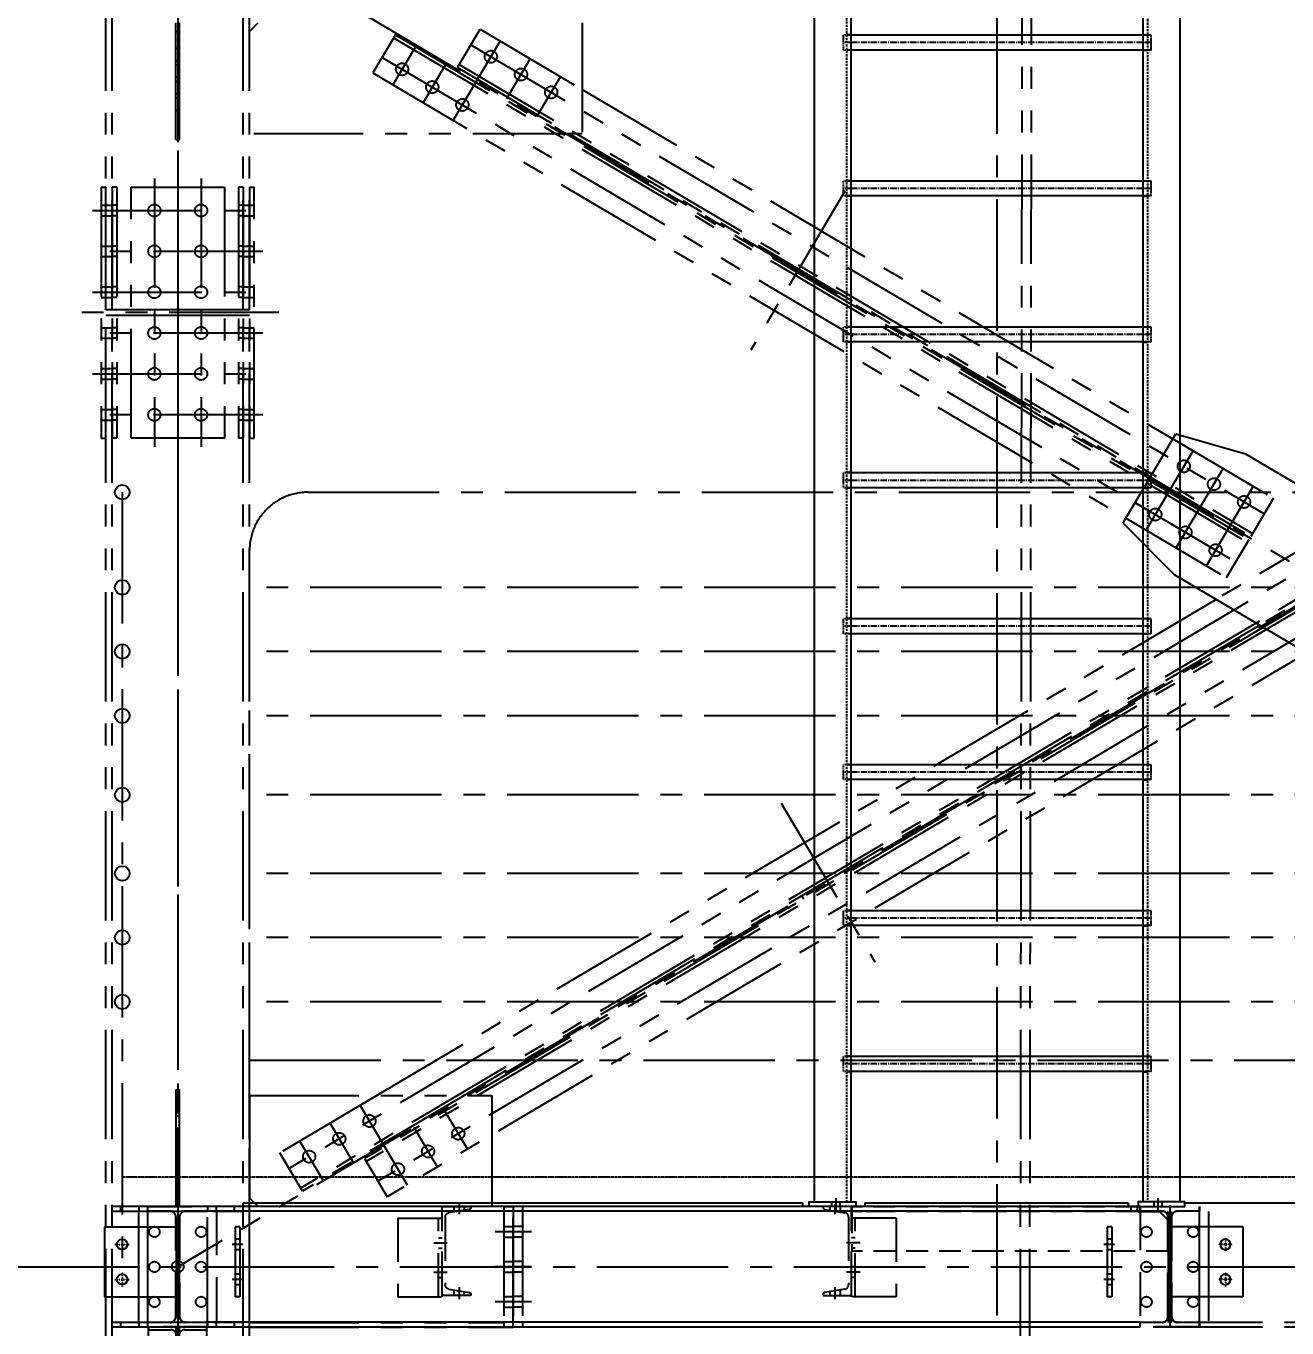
# Model space of a CAD drawing. Header units: millimetres. Extents: x -16232 to 52632, y -3739 to 20678.
# Drawn here: x 3586 to 5747, y 11169 to 13400 of the extents above; entities that cross this region are included whole.
import ezdxf

# ---------------------------------------------------------------- set-up
doc = ezdxf.new("R2010")
doc.units = ezdxf.units.MM
doc.header["$LTSCALE"] = 300
doc.header["$MEASUREMENT"] = 0
for name, pattern in [('CENTER', [2, 1.25, -0.25, 0.25, -0.25]), ('CENTER2', [1.125, 0.75, -0.125, 0.125, -0.125]), ('HIDDEN', [0.375, 0.25, -0.125]), ('PHANTOM2', [1.25, 0.625, -0.125, 0.125, -0.125, 0.125, -0.125])]:
    doc.linetypes.add(name, pattern=pattern)
for name, color, linetype in [('2D_BEMASSUNG', 1, 'Continuous'), ('CENTRO', 1, 'CENTER'), ('CONTORNO', 3, 'Continuous'), ('EM-PJ-CENTRO', 10, 'CENTER2'), ('EM-PJ-CONTORNO', 3, 'Continuous'), ('EM-PJ-COTA', 7, 'Continuous'), ('EM-PJ-FANTASMA', 8, 'PHANTOM2'), ('EM-PJ-FINA', 1, 'Continuous'), ('EM-PJ-TRACEJADA', 1, 'HIDDEN')]:
    doc.layers.add(name, color=color, linetype=linetype)
doc.styles.add('PADRAO ANGLO', font='arial.ttf')
doc.dimstyles.new('COTAS-ANGLO-PADRÃO', dxfattribs={"dimscale": 30, "dimtxt": 2.5, "dimasz": 2.5, "dimexe": 1.25, "dimexo": 0.625, "dimtad": 1, "dimtxsty": 'PADRAO ANGLO', "dimcen": 2.5, "dimclrd": 256, "dimclre": 256, "dimclrt": 256, "dimadec": 0, "dimazin": 0, "dimtfac": 1, "dimtmove": 0, "dimatfit": 0, "dimfxl": 1, "dimarcsym": 0})

# ---------------------------------------------------------------- blocks, each defined once
blk = doc.blocks.new('A$Cca919cfa')
at = {"layer": 'EM-PJ-CENTRO', "ltscale": 0.05}
for p, q in [((911.8, 3757.5), (411.8, 3757.5)), ((911.8, 3507.5), (411.8, 3507.5)), ((911.8, 3257.5), (411.8, 3257.5)), ((911.8, 3007.5), (411.8, 3007.5)), ((911.8, 2757.5), (411.8, 2757.5)), ((911.8, 2507.5), (411.8, 2507.5)), ((911.8, 2257.5), (411.8, 2257.5)), ((911.8, 2007.5), (411.8, 2007.5))]:
    blk.add_line(p, q, dxfattribs=at)
at = {"layer": 'EM-PJ-CENTRO'}
for p, q in [((385.8, 1757.2, 1687803.3), (385.8, 1777.4, 1687803.3)), ((937.8, 1757.2, 1687803.3), (937.8, 1777.4, 1687803.3))]:
    blk.add_line(p, q, dxfattribs=at)
at = {"layer": 'EM-PJ-CONTORNO'}
for p, q in [((348.3, 3863.5, -838188.4), (348.3, 1771.4, 1678181.4)), ((411.8, 1771.4, 1678181.4), (411.8, 3863.5, -838188.4)), ((911.8, 3863.5, -838188.4), (911.8, 1771.4, -244873.8)), ((975.3, 1771.4, 1678181.4), (975.3, 3863.5, -838188.4)), ((911.8, 3770.2), (411.8, 3770.2)), ((911.8, 3744.8), (411.8, 3744.8)), ((911.8, 3520.2), (411.8, 3520.2)), ((911.8, 3494.8), (411.8, 3494.8)), ((911.8, 3270.2), (411.8, 3270.2)), ((911.8, 3244.8), (411.8, 3244.8)), ((911.8, 3020.2), (411.8, 3020.2)), ((911.8, 2994.8), (411.8, 2994.8)), ((911.8, 2770.2), (411.8, 2770.2)), ((911.8, 2744.8), (411.8, 2744.8)), ((911.8, 2520.2), (411.8, 2520.2)), ((911.8, 2494.8), (411.8, 2494.8)), ((911.8, 2270.2), (411.8, 2270.2)), ((911.8, 2244.8), (411.8, 2244.8)), ((911.8, 2020.2), (411.8, 2020.2)), ((911.8, 1994.8), (411.8, 1994.8))]:
    blk.add_line(p, q, dxfattribs=at)
at = {"layer": 'EM-PJ-CONTORNO', "elevation": 1687803.6}
for points in [[(339.8, 1763.4), (339.8, 1771.4), (419.8, 1771.4), (419.8, 1763.4)], [(983.8, 1763.4), (983.8, 1771.4), (903.8, 1771.4), (903.8, 1763.4)]]:
    blk.add_lwpolyline(points, close=True, dxfattribs=at)
at = {"layer": 'EM-PJ-TRACEJADA', "ltscale": 0.05}
for p, q in [((403.8, 4221.3), (403.8, 1771.4, 1677404.1)), ((919.8, 3927, -838188.4), (919.8, 1771.4, 1678128.2))]:
    blk.add_line(p, q, dxfattribs=at)
at = {"layer": 'EM-PJ-TRACEJADA', "ltscale": 0.02}
for p, q in [((397.8, 3770.2), (397.8, 3744.8)), ((411.8, 3770.2), (397.8, 3770.2)), ((411.8, 3770.7), (403.8, 3770.7)), ((911.8, 3770.7), (919.8, 3770.7)), ((925.8, 3770.2), (911.8, 3770.2)), ((925.8, 3744.8), (925.8, 3770.2)), ((411.8, 3757.5), (397.8, 3757.5)), ((925.8, 3757.5), (911.8, 3757.5)), ((411.8, 3744.8), (397.8, 3744.8)), ((411.8, 3744.3), (403.8, 3744.3)), ((925.8, 3744.8), (911.8, 3744.8)), ((911.8, 3744.3), (919.8, 3744.3)), ((397.8, 3520.2), (397.8, 3494.8)), ((411.8, 3520.2), (397.8, 3520.2)), ((411.8, 3507.5), (397.8, 3507.5)), ((411.8, 3520.7), (403.8, 3520.7)), ((911.8, 3520.7), (919.8, 3520.7)), ((925.8, 3520.2), (911.8, 3520.2)), ((925.8, 3507.5), (911.8, 3507.5)), ((925.8, 3494.8), (925.8, 3520.2)), ((411.8, 3494.8), (397.8, 3494.8)), ((411.8, 3494.3), (403.8, 3494.3)), ((925.8, 3494.8), (911.8, 3494.8)), ((911.8, 3494.3), (919.8, 3494.3)), ((397.8, 3270.2), (397.8, 3244.8)), ((411.8, 3270.2), (397.8, 3270.2)), ((411.8, 3257.5), (397.8, 3257.5)), ((411.8, 3270.7), (403.8, 3270.7)), ((911.8, 3270.7), (919.8, 3270.7)), ((925.8, 3270.2), (911.8, 3270.2)), ((925.8, 3257.5), (911.8, 3257.5)), ((925.8, 3244.8), (925.8, 3270.2)), ((411.8, 3244.8), (397.8, 3244.8)), ((411.8, 3244.3), (403.8, 3244.3)), ((925.8, 3244.8), (911.8, 3244.8)), ((911.8, 3244.3), (919.8, 3244.3)), ((411.8, 3020.2), (397.8, 3020.2)), ((397.8, 3020.2), (397.8, 2994.8)), ((411.8, 3020.7), (403.8, 3020.7)), ((911.8, 3020.7), (919.8, 3020.7)), ((925.8, 3020.2), (911.8, 3020.2)), ((925.8, 2994.8), (925.8, 3020.2)), ((411.8, 3007.5), (397.8, 3007.5)), ((411.8, 2994.8), (397.8, 2994.8)), ((411.8, 2994.3), (403.8, 2994.3)), ((925.8, 3007.5), (911.8, 3007.5)), ((925.8, 2994.8), (911.8, 2994.8)), ((911.8, 2994.3), (919.8, 2994.3)), ((397.8, 2770.2), (397.8, 2744.8)), ((411.8, 2770.2), (397.8, 2770.2)), ((411.8, 2770.7), (403.8, 2770.7)), ((911.8, 2770.7), (919.8, 2770.7)), ((925.8, 2770.2), (911.8, 2770.2)), ((925.8, 2744.8), (925.8, 2770.2)), ((411.8, 2757.5), (397.8, 2757.5)), ((411.8, 2744.8), (397.8, 2744.8)), ((411.8, 2744.3), (403.8, 2744.3)), ((925.8, 2757.5), (911.8, 2757.5)), ((925.8, 2744.8), (911.8, 2744.8)), ((911.8, 2744.3), (919.8, 2744.3)), ((411.8, 2520.7), (403.8, 2520.7)), ((911.8, 2520.7), (919.8, 2520.7)), ((411.8, 2520.2), (397.8, 2520.2)), ((397.8, 2520.2), (397.8, 2494.8)), ((411.8, 2507.5), (397.8, 2507.5)), ((925.8, 2520.2), (911.8, 2520.2)), ((925.8, 2507.5), (911.8, 2507.5)), ((925.8, 2494.8), (925.8, 2520.2)), ((411.8, 2494.8), (397.8, 2494.8)), ((411.8, 2494.3), (403.8, 2494.3)), ((925.8, 2494.8), (911.8, 2494.8)), ((911.8, 2494.3), (919.8, 2494.3)), ((397.8, 2270.2), (397.8, 2244.8)), ((411.8, 2270.2), (397.8, 2270.2)), ((411.8, 2257.5), (397.8, 2257.5)), ((411.8, 2270.7), (403.8, 2270.7)), ((911.8, 2270.7), (919.8, 2270.7)), ((925.8, 2270.2), (911.8, 2270.2)), ((925.8, 2257.5), (911.8, 2257.5)), ((925.8, 2244.8), (925.8, 2270.2)), ((411.8, 2244.8), (397.8, 2244.8)), ((411.8, 2244.3), (403.8, 2244.3)), ((925.8, 2244.8), (911.8, 2244.8)), ((911.8, 2244.3), (919.8, 2244.3)), ((397.8, 2020.2), (397.8, 1994.8)), ((411.8, 2020.2), (397.8, 2020.2)), ((411.8, 2020.7), (403.8, 2020.7)), ((911.8, 2020.7), (919.8, 2020.7)), ((925.8, 2020.2), (911.8, 2020.2)), ((925.8, 1994.8), (925.8, 2020.2)), ((411.8, 2007.5), (397.8, 2007.5)), ((411.8, 1994.8), (397.8, 1994.8)), ((411.8, 1994.3), (403.8, 1994.3)), ((925.8, 2007.5), (911.8, 2007.5)), ((925.8, 1994.8), (911.8, 1994.8)), ((911.8, 1994.3), (919.8, 1994.3))]:
    blk.add_line(p, q, dxfattribs=at)
at = {"layer": 'EM-PJ-TRACEJADA'}
for p, q in [((378.8, 1763.4, 1687803.3), (378.8, 1771.4, 1687803.3)), ((392.8, 1763.4, 1687803.3), (392.8, 1771.4, 1687803.3)), ((930.8, 1763.4, 1687803.3), (930.8, 1771.4, 1687803.3)), ((944.8, 1763.4, 1687803.3), (944.8, 1771.4, 1687803.3))]:
    blk.add_line(p, q, dxfattribs=at)
blk = doc.blocks.new('A$C4cc21516')
at = {"layer": 'EM-PJ-TRACEJADA', "ltscale": 0.5}
for p, q in [((0, 8), (0, 0.1)), ((0, 8), (0, 0.1)), ((0, 0.1), (0, -68.2)), ((61.8, 0.1), (0, 0.1)), ((489.2, 8), (489.2, 2)), ((491.2, 0), (527.1, 0)), ((542.1, -14.9), (527.1, 0)), ((542.1, -14.9), (542.1, -68.2))]:
    blk.add_line(p, q, dxfattribs=at)
for points in [[(489.2, 8), (243.3, 8), (0, 8)], [(490.7, 0.1), (243.3, 0.1), (0, 0.1)], [(542.1, -68.2), (243.3, -68.2), (0, -68.2)]]:
    blk.add_lwpolyline(points, dxfattribs=at)
blk.add_arc((491.2, 2), 2, 180, 270, dxfattribs=at)
blk = doc.blocks.new('*D28')
at = {"layer": 'Defpoints', "color": 0, "transparency": 16777216}
for p in [(3733.7, 13812.5), (2773.6, 8527), (2897.1, 8527)]:
    blk.add_point(p, dxfattribs=at)
at = {"layer": 'EM-PJ-COTA', "lineweight": -2, "transparency": 16777216}
for p, q in [((3714.9, 13812.5), (2736.1, 13812.5)), ((2773.6, 13737.5), (2773.6, 11299.7)), ((2773.6, 11299.7), (2829.9, 11262.2)), ((2829.9, 11262.2), (2717.4, 11224.7)), ((2717.4, 11224.7), (2773.6, 11187.2)), ((2773.6, 11187.2), (2773.6, 8602)), ((2878.4, 8527), (2736.1, 8527))]:
    blk.add_line(p, q, dxfattribs=at)
at = {"layer": 'EM-PJ-COTA', "transparency": 16777216}
for points in [[(2761.1, 13737.5), (2786.1, 13737.5), (2773.6, 13812.5)], [(2761.1, 8602), (2786.1, 8602), (2773.6, 8527)]]:
    blk.add_solid(points, dxfattribs=at)
at = {"layer": 'EM-PJ-COTA', "transparency": 16777216, "insert": (2716.6, 11010.1), "char_height": 75, "attachment_point": 5, "rotation": 90, "style": 'PADRAO ANGLO'}
blk.add_mtext('19114', dxfattribs=at)
blk = doc.blocks.new('A$Ca18948df')
at = {"layer": 'EM-PJ-CENTRO'}
blk.add_line((-50, 1036.2), (-50, -2.6), dxfattribs=at)
at = {"layer": 'EM-PJ-CONTORNO'}
for p, q in [((-100, 5.2), (-100, 1033.5)), ((0, 5.2), (0, 1033.5))]:
    blk.add_line(p, q, dxfattribs=at)
at = {"layer": 'EM-PJ-TRACEJADA'}
for points in [[(-100, 1033.5), (-100, 1028.3), (-62, 1028.3, -0.414214), (-52.2, 1018.5), (-52.2, 15, -0.414214), (-62, 5.2), (-100, 5.2), (-100, 0), (0, 0), (0, 5.2), (-38, 5.2, -0.414214), (-47.8, 15), (-47.8, 1018.5, -0.414214), (-38, 1028.3), (0, 1028.3), (0, 1033.5)], [(-100, 200), (-100, 194.8), (-62, 194.8, -0.414214), (-52.2, 185), (-52.2, 15, -0.414214), (-62, 5.2), (-100, 5.2), (-100, 0), (0, 0), (0, 5.2), (-38, 5.2, -0.414214), (-47.8, 15), (-47.8, 185, -0.414214), (-38, 194.8), (0, 194.8), (0, 200)]]:
    blk.add_lwpolyline(points, format="xyb", close=True, dxfattribs=at)
blk = doc.blocks.new('XCV')
at = {"layer": 'EM-PJ-CENTRO', "ltscale": 0.5}
for p, q in [((-16584, 11996.6), (-16602.5, 11996.6)), ((-16584, 11936.6), (-16602.5, 11936.6))]:
    blk.add_line(p, q, dxfattribs=at)
at = {"layer": 'EM-PJ-CONTORNO'}
for p, q in [((-16589, 12026.6), (-16597, 12026.6)), ((-16597, 12026.6), (-16597, 11906.6)), ((-16589, 12026.6), (-16589, 11906.6)), ((-16589, 11906.6), (-16597, 11906.6))]:
    blk.add_line(p, q, dxfattribs=at)
at = {"layer": 'EM-PJ-TRACEJADA', "ltscale": 0.5}
for p, q in [((-16589, 12005.6), (-16597, 12005.6)), ((-16589, 11987.6), (-16597, 11987.6)), ((-16589, 11945.6), (-16597, 11945.6)), ((-16589, 11927.6), (-16597, 11927.6))]:
    blk.add_line(p, q, dxfattribs=at)
blk = doc.blocks.new('A$C9bd9dc66')
at = {"layer": 'EM-PJ-CENTRO'}
for p, q in [((-14.6, 25), (8.6, 25)), ((-14.6, -25), (8.6, -25))]:
    blk.add_line(p, q, dxfattribs=at)
at = {"layer": 'EM-PJ-TRACEJADA'}
for p, q in [((-76.2, 67.5), (-76.2, -67.5)), ((-76.2, 67.5), (0, 67.5)), ((-6.3, -67.5), (-6.3, 67.5)), ((0, -67.5), (0, 67.5)), ((-6.3, 34), (0, 34)), ((-6.3, 16), (0, 16)), ((-6.3, -16), (0, -16)), ((-6.3, -34), (0, -34)), ((-76.2, -67.5), (0, -67.5))]:
    blk.add_line(p, q, dxfattribs=at)
blk = doc.blocks.new('A$C4de2501e')
for p, q in [((28.6, 138), (28.6, 158.6)), ((19.6, 143), (19.6, 152.4)), ((37.6, 146), (37.6, 152.4)), ((19.6, 0), (19.6, 9.4)), ((28.6, -3.3), (28.6, 13.1)), ((37.6, 0), (37.6, 6.4))]:
    blk.add_line(p, q)
blk.add_lwpolyline([(0, 152.4), (0, 0), (48.8, 0), (48.8, 2, 0.366651), (46.2, 5), (11.4, 10.8, -0.366651), (5.1, 18.3), (5.1, 134.1, -0.366651), (11.4, 141.6), (46.2, 147.4, 0.366651), (48.8, 150.4), (48.8, 152.4)], format="xyb", close=True)
blk = doc.blocks.new('A$Ca270b1ff')
at = {"layer": 'EM-PJ-CENTRO', "ltscale": 0.0002}
for p, q in [((-12.5, 0), (12.5, 0)), ((0, 12.5), (0, -12.5))]:
    blk.add_line(p, q, dxfattribs=at)
at = {"layer": 'EM-PJ-CONTORNO', "ltscale": 0.5}
blk.add_circle((0, 0), 9, dxfattribs=at)
blk = doc.blocks.new('A$C620d729f')
at = {"layer": 'EM-PJ-CENTRO'}
for p, q in [((-1649, 207.5), (-1649, -2.1)), ((51, 207.5), (51, -2.1))]:
    blk.add_line(p, q, dxfattribs=at)
at = {"layer": 'EM-PJ-CONTORNO'}
for p, q in [((-1700, 0), (-1700, 206)), ((0, 206), (-1598, 206)), ((102, 0), (102, 206)), ((0, 198), (-1598, 198)), ((-1774.2, 171), (-1774.2, 51)), ((-1774.2, 171), (-1700.2, 171)), ((176.2, 171), (102.2, 171)), ((176.2, 171), (176.2, 51)), ((-1774.2, 51), (-1700.2, 51)), ((176.2, 51), (102.2, 51)), ((0, 8), (-1598, 8)), ((-1598, 0), (0, 0))]:
    blk.add_line(p, q, dxfattribs=at)
at = {"layer": 'EM-PJ-TRACEJADA'}
for p, q in [((-1598, 0), (-1598, 206)), ((0, 206), (0, 0)), ((-1700.2, 171), (-1652.1, 171)), ((102.2, 171), (54.1, 171)), ((-1700.2, 51), (-1652.1, 51)), ((102.2, 51), (54.1, 51))]:
    blk.add_line(p, q, dxfattribs=at)
for points in [[(-1598, 206), (-1598, 198), (-1635.9, 198, 0.414214), (-1645.9, 188), (-1645.9, 18, 0.414214), (-1635.9, 8), (-1598, 8), (-1598, 0), (-1700, 0), (-1700, 8), (-1662.1, 8, 0.414214), (-1652.1, 18), (-1652.1, 188, 0.414214), (-1662.1, 198), (-1700, 198), (-1700, 206)], [(102, 206), (102, 198), (64.1, 198, 0.414214), (54.1, 188), (54.1, 18, 0.414214), (64.1, 8), (102, 8), (102, 0), (0, 0), (0, 8), (37.9, 8, 0.414214), (47.9, 18), (47.9, 188, 0.414214), (37.9, 198), (0, 198), (0, 206)]]:
    blk.add_lwpolyline(points, format="xyb", close=True, dxfattribs=at)
at = {"layer": '2D_BEMASSUNG', "color": 5, "ltscale": 0.5}
for p in [(-1744.2, 141), (-1744.2, 81)]:
    blk.add_blockref('A$Ca270b1ff', p, dxfattribs=at)
at = {"layer": '2D_BEMASSUNG', "color": 5, "ltscale": 0.5, "xscale": -1}
for p in [(146.2, 141), (146.2, 81)]:
    blk.add_blockref('A$Ca270b1ff', p, dxfattribs=at)
at = {"layer": 'EM-PJ-CONTORNO'}
for name, p in [('A$C9bd9dc66', (-1195.6, 118.5)), ('XCV', (15046.7, -11855.6)), ('XCV', (16540.5, -11855.6))]:
    blk.add_blockref(name, p, dxfattribs=at)
at = {"layer": 'EM-PJ-CONTORNO', "xscale": -1}
blk.add_blockref('A$C9bd9dc66', (-494.2, 118.5), dxfattribs=at)
at = {"layer": 'EM-PJ-TRACEJADA', "xscale": -1, "rotation": 180}
blk.add_blockref('A$C4de2501e', (-1195.6, 206), dxfattribs=at)
at = {"layer": 'EM-PJ-TRACEJADA', "rotation": 180}
blk.add_blockref('A$C4de2501e', (-494.2, 206), dxfattribs=at)

msp = doc.modelspace()

# ---------------------------------------------------------------- linework, layer by layer
at = {"layer": 'CENTRO'}
msp.add_line((4451.96, 11274.01), (4389.96, 11274.01), dxfattribs=at)
at = {"layer": 'CONTORNO'}
msp.add_line((3958.26, 11377.51), (3906.96, 11377.51), dxfattribs=at)
at = {"layer": 'EM-PJ-CENTRO'}
for p, q in [((3845.96, 16899.357), (3845.96, 10399.304)), ((5249.93, 8153.064, -1687803.271), (5249.93, 15641.414, -1687803.271)), ((3750.96, 12601.247), (3750.96, 11252.51)), ((4068.96, 12601.247), (5915.96, 12601.247)), ((3968.96, 11252.51), (3968.96, 12501.247)), ((7672.96, 12438.247), (3968.96, 12438.247)), ((7672.96, 12328.247), (3968.96, 12328.247)), ((7672.96, 12218.247), (3968.96, 12218.247)), ((7672.96, 12082.747), (3968.96, 12082.747)), ((7672.96, 11948.247), (3968.96, 11948.247)), ((7672.96, 11838.247), (3968.96, 11838.247)), ((7672.96, 11728.247), (3968.96, 11728.247)), ((3968.96, 11628.247), (7672.96, 11628.247)), ((3551.78, 11274.01), (8110.118, 11274.01)), ((3845.96, 11274.51), (3845.96, 10279.424))]:
    msp.add_line(p, q, dxfattribs=at)
at = {"layer": 'EM-PJ-CENTRO', "ltscale": 0.02}
msp.add_line((3750.96, 11428.247), (7683.66, 11428.247), dxfattribs=at)
at = {"layer": 'EM-PJ-CENTRO'}
msp.add_circle((3845.96, 11274.51), 10, dxfattribs=at)
msp.add_arc((4068.96, 12501.247), 100, 90, 180, dxfattribs=at)
at = {"layer": 'EM-PJ-FANTASMA'}
for p, q in [((5287.881, 9617.572), (5294.959, 14699.77)), ((5303.881, 9617.572), (5310.959, 14699.748)), ((3845.96, 14138.378), (3845.96, 10819.121)), ((3722.96, 12914.01), (3722.96, 14056.378)), ((3733.66, 12914.01), (3733.66, 14056.378)), ((3958.26, 12914.01), (3958.26, 14056.378)), ((3968.96, 12914.01), (3968.96, 14056.378)), ((3845.96, 13862.51), (3845.96, 13355.51)), ((7795.96, 13609.01), (3845.96, 11274.01)), ((3845.96, 13609.01), (7795.96, 11274.01)), ((3842.96, 13390.51), (3842.96, 13405.51)), ((3842.96, 13390.51), (3848.96, 13390.51)), ((3842.96, 13205.51), (3842.96, 13390.51)), ((3848.96, 13390.51), (3848.96, 13405.51)), ((3848.96, 13205.51), (3848.96, 13390.51)), ((3968.96, 13390.51), (3983.96, 13405.51)), ((7423.021, 13385.066), (4165.997, 11459.711)), ((4218.898, 13385.066), (4180.224, 13319.642)), ((4218.898, 13385.066), (5681.699, 12520.347)), ((4325.252, 13329.166), (4363.927, 13394.59)), ((4363.927, 13394.59), (4538.96, 13291.121)), ((4538.96, 13405.51), (4538.96, 13215.51)), ((3842.96, 13361.9), (3848.96, 13361.9)), ((7293.768, 13367.904), (4036.744, 11442.549)), ((7426.074, 13379.901), (4169.05, 11454.546)), ((4254.859, 13367.294), (4214.657, 13299.287)), ((4215.845, 13379.901), (5678.645, 12515.182)), ((4317.958, 13238.222), (4398.361, 13374.235)), ((4348.152, 13367.904), (5707.651, 12564.25)), ((3842.96, 13340.9), (3848.96, 13340.9)), ((7445.92, 13346.328), (4188.896, 11420.974)), ((4195.999, 13346.328), (5658.799, 12481.61)), ((4409.81, 13275.696), (4450.011, 13343.702)), ((3842.96, 13333.775), (3848.96, 13333.775)), ((7313.614, 13334.331), (4056.59, 11408.976)), ((4180.224, 13319.642), (5643.024, 12454.924)), ((7461.696, 13319.642), (4204.672, 11394.288)), ((4306.509, 13336.761), (4266.308, 13268.755)), ((4325.252, 13329.166), (4517.519, 13215.51)), ((4328.306, 13334.331), (5687.805, 12530.677)), ((3842.96, 13312.775), (3848.96, 13312.775)), ((3842.96, 13305.227), (3848.96, 13305.227)), ((4461.46, 13245.163), (4501.661, 13313.17)), ((3842.96, 13284.227), (3848.96, 13284.227)), ((3842.96, 13277.101), (3848.96, 13277.101)), ((4538.96, 13291.121), (5551.259, 12692.711)), ((3842.96, 13256.101), (3848.96, 13256.101)), ((4538.96, 13215.51), (3968.96, 13215.51)), ((4517.519, 13215.51), (5512.584, 12627.288)), ((3842.96, 13205.51), (3848.96, 13205.51)), ((3805.96, 13139.01), (3805.96, 12679.01)), ((3885.96, 13139.01), (3885.96, 12679.01)), ((3714.96, 13124.01), (3722.96, 13124.01)), ((3714.96, 13124.01), (3714.96, 12694.01)), ((3722.96, 12694.01), (3722.96, 13124.01)), ((3741.66, 13124.01), (3733.66, 13124.01)), ((3733.66, 13124.01), (3733.66, 12694.01)), ((3741.66, 13124.01), (3741.66, 12694.01)), ((3765.96, 13124.01), (3925.96, 13124.01)), ((3765.96, 12694.01), (3765.96, 13124.01)), ((3925.96, 13124.01), (3925.96, 12694.01)), ((3958.26, 13124.01), (3950.26, 13124.01)), ((3950.26, 13124.01), (3950.26, 12694.01)), ((3958.26, 13124.01), (3958.26, 12694.01)), ((3968.96, 13124.01), (3976.96, 13124.01)), ((3968.96, 13124.01), (3968.96, 12694.01)), ((3976.96, 12694.01), (3976.96, 13124.01)), ((4988.872, 13116.931), (4828.067, 12844.906)), ((3699.96, 13084.01), (3991.96, 13084.01)), ((3714.96, 13093.01), (3722.96, 13093.01)), ((3714.96, 13075.01), (3722.96, 13075.01)), ((3722.96, 13093.01), (3733.66, 13093.01)), ((3722.96, 13075.01), (3733.66, 13075.01)), ((3741.66, 13093.01), (3733.66, 13093.01)), ((3741.66, 13075.01), (3733.66, 13075.01)), ((3958.26, 13093.01), (3950.26, 13093.01)), ((3958.26, 13075.01), (3950.26, 13075.01)), ((3958.26, 13093.01), (3968.96, 13093.01)), ((3958.26, 13075.01), (3968.96, 13075.01)), ((3968.96, 13093.01), (3976.96, 13093.01)), ((3968.96, 13075.01), (3976.96, 13075.01)), ((3991.96, 13014.01), (3699.96, 13014.01)), ((3714.96, 13023.01), (3722.96, 13023.01)), ((3714.96, 13005.01), (3722.96, 13005.01)), ((3722.96, 13023.01), (3733.66, 13023.01)), ((3722.96, 13005.01), (3733.66, 13005.01)), ((3741.66, 13023.01), (3733.66, 13023.01)), ((3741.66, 13005.01), (3733.66, 13005.01)), ((3958.26, 13023.01), (3950.26, 13023.01)), ((3958.26, 13005.01), (3950.26, 13005.01)), ((3958.26, 13023.01), (3968.96, 13023.01)), ((3958.26, 13005.01), (3968.96, 13005.01)), ((3968.96, 13023.01), (3976.96, 13023.01)), ((3968.96, 13005.01), (3976.96, 13005.01)), ((4866.954, 13008.945), (4863.901, 13003.78)), ((3699.96, 12944.01), (3991.96, 12944.01)), ((3714.96, 12953.01), (3722.96, 12953.01)), ((3722.96, 12953.01), (3733.66, 12953.01)), ((3741.66, 12953.01), (3733.66, 12953.01)), ((3958.26, 12953.01), (3950.26, 12953.01)), ((3958.26, 12953.01), (3968.96, 12953.01)), ((3968.96, 12953.01), (3976.96, 12953.01)), ((4953.038, 12958.057), (4949.985, 12952.892)), ((3714.96, 12935.01), (3722.96, 12935.01)), ((3722.96, 12935.01), (3733.66, 12935.01)), ((3741.66, 12935.01), (3733.66, 12935.01)), ((3958.26, 12935.01), (3950.26, 12935.01)), ((3958.26, 12935.01), (3968.96, 12935.01)), ((3968.96, 12935.01), (3976.96, 12935.01)), ((4018.96, 12909.01), (3672.96, 12909.01)), ((3733.66, 12914.01), (3722.96, 12914.01)), ((3733.66, 12904.01), (3722.96, 12904.01)), ((3722.96, 9617.572), (3722.96, 12904.01)), ((3741.66, 12914.01), (3733.66, 12914.01)), ((3741.66, 12904.01), (3733.66, 12904.01)), ((3733.66, 9617.572), (3733.66, 12904.01)), ((3745.46, 12914.01), (3741.66, 12914.01)), ((3745.46, 12904.01), (3741.66, 12904.01)), ((3765.96, 12914.01), (3745.46, 12914.01)), ((3765.96, 12904.01), (3745.46, 12904.01)), ((3925.96, 12914.01), (3765.96, 12914.01)), ((3925.96, 12904.01), (3765.96, 12904.01)), ((3946.46, 12914.01), (3925.96, 12914.01)), ((3946.46, 12904.01), (3925.96, 12904.01)), ((3950.26, 12914.01), (3946.46, 12914.01)), ((3950.26, 12904.01), (3946.46, 12904.01)), ((3958.26, 12914.01), (3950.26, 12914.01)), ((3958.26, 12904.01), (3950.26, 12904.01)), ((3968.96, 12914.01), (3958.26, 12914.01)), ((3968.96, 12904.01), (3958.26, 12904.01)), ((3958.26, 9617.572), (3958.26, 12904.01)), ((3968.96, 9617.572), (3968.96, 12904.01)), ((3991.96, 12874.01), (3699.96, 12874.01)), ((3714.96, 12883.01), (3722.96, 12883.01)), ((3722.96, 12883.01), (3733.66, 12883.01)), ((3741.66, 12883.01), (3733.66, 12883.01)), ((3958.26, 12883.01), (3950.26, 12883.01)), ((3958.26, 12883.01), (3968.96, 12883.01)), ((3968.96, 12883.01), (3976.96, 12883.01)), ((3714.96, 12865.01), (3722.96, 12865.01)), ((3722.96, 12865.01), (3733.66, 12865.01)), ((3741.66, 12865.01), (3733.66, 12865.01)), ((3958.26, 12865.01), (3950.26, 12865.01)), ((3958.26, 12865.01), (3968.96, 12865.01)), ((3968.96, 12865.01), (3976.96, 12865.01)), ((3714.96, 12813.01), (3722.96, 12813.01)), ((3722.96, 12813.01), (3733.66, 12813.01)), ((3741.66, 12813.01), (3733.66, 12813.01)), ((3958.26, 12813.01), (3950.26, 12813.01)), ((3958.26, 12813.01), (3968.96, 12813.01)), ((3968.96, 12813.01), (3976.96, 12813.01)), ((3699.96, 12804.01), (3991.96, 12804.01)), ((3714.96, 12795.01), (3722.96, 12795.01)), ((3722.96, 12795.01), (3733.66, 12795.01)), ((3741.66, 12795.01), (3733.66, 12795.01)), ((3958.26, 12795.01), (3950.26, 12795.01)), ((3958.26, 12795.01), (3968.96, 12795.01)), ((3968.96, 12795.01), (3976.96, 12795.01)), ((3714.96, 12743.01), (3722.96, 12743.01)), ((3722.96, 12743.01), (3733.66, 12743.01)), ((3741.66, 12743.01), (3733.66, 12743.01)), ((3958.26, 12743.01), (3950.26, 12743.01)), ((3958.26, 12743.01), (3968.96, 12743.01)), ((3968.96, 12743.01), (3976.96, 12743.01)), ((3991.96, 12734.01), (3699.96, 12734.01)), ((3714.96, 12725.01), (3722.96, 12725.01)), ((3722.96, 12725.01), (3733.66, 12725.01)), ((3741.66, 12725.01), (3733.66, 12725.01)), ((3958.26, 12725.01), (3950.26, 12725.01)), ((3958.26, 12725.01), (3968.96, 12725.01)), ((3968.96, 12725.01), (3976.96, 12725.01)), ((3714.96, 12694.01), (3722.96, 12694.01)), ((3741.66, 12694.01), (3733.66, 12694.01)), ((3925.96, 12694.01), (3765.96, 12694.01)), ((3958.26, 12694.01), (3950.26, 12694.01)), ((3968.96, 12694.01), (3976.96, 12694.01)), ((5509.531, 12622.123), (5556.347, 12701.32)), ((5551.259, 12692.711), (5723.427, 12590.936)), ((5556.347, 12701.32), (5675.423, 12666.941)), ((5505.29, 12536.344), (5585.692, 12672.356)), ((5675.423, 12666.941), (5941.814, 12509.467)), ((5512.584, 12627.288), (5684.752, 12525.512)), ((5556.94, 12505.811), (5637.343, 12641.824)), ((5470.856, 12556.699), (5509.531, 12622.123)), ((5608.591, 12475.279), (5688.993, 12611.291)), ((5723.427, 12590.936), (5684.752, 12525.512)), ((5465.767, 12548.09), (5470.856, 12556.699)), ((5465.767, 12548.09), (5553.293, 12460.339)), ((5861.245, 12557.094), (5625.431, 12417.696)), ((5643.024, 12454.924), (5681.699, 12520.347)), ((5935.919, 12512.952), (5700.105, 12373.553)), ((5553.293, 12460.339), (5706.001, 12370.068)), ((5625.431, 12417.696), (4187.215, 11567.51)), ((5700.105, 12373.553), (4336.563, 11567.51)), ((5706.001, 12370.068), (5780.675, 12325.925)), ((4879.718, 12068.646), (5040.522, 11796.621)), ((5001.635, 11960.66), (5004.689, 11955.495)), ((4915.551, 11909.772), (4918.605, 11904.607)), ((3842.96, 11577.51), (3848.96, 11577.51)), ((3842.96, 11577.51), (3842.96, 11392.51)), ((3848.96, 11392.51), (3848.96, 11577.51)), ((3968.96, 11567.51), (4383.96, 11567.51)), ((3968.96, 11567.51), (3968.96, 11392.51)), ((4187.215, 11567.51), (4020.968, 11469.235)), ((4336.563, 11567.51), (4059.643, 11403.811)), ((4383.96, 11567.51), (4383.96, 11377.51)), ((3842.96, 11533.165), (3848.96, 11533.165)), ((4158.703, 11550.655), (4239.105, 11414.643)), ((4302.205, 11543.714), (4342.406, 11475.708)), ((3842.96, 11512.165), (3848.96, 11512.165)), ((4147.254, 11452.116), (4107.052, 11520.123)), ((4250.554, 11513.181), (4290.756, 11445.175)), ((3842.96, 11505.039), (3848.96, 11505.039)), ((4095.603, 11421.584), (4055.402, 11489.59)), ((3842.96, 11484.039), (3848.96, 11484.039)), ((3842.96, 11476.492), (3848.96, 11476.492)), ((4059.643, 11403.811), (4020.968, 11469.235)), ((3842.96, 11455.492), (3848.96, 11455.492)), ((3842.96, 11448.366), (3848.96, 11448.366)), ((4165.997, 11459.711), (4204.672, 11394.288)), ((3842.96, 11427.366), (3848.96, 11427.366)), ((3733.66, 11369.11), (3733.66, 11377.51)), ((3896.96, 11377.51), (3733.66, 11377.51)), ((3748.66, 11369.11), (3748.66, 11377.51)), ((3779.46, 11377.51), (3779.46, 11369.11)), ((3842.96, 11392.51), (3848.96, 11392.51)), ((3842.96, 11392.51), (3842.96, 11377.51)), ((3848.96, 11377.51), (3848.96, 11392.51)), ((3896.96, 11170.51), (3896.96, 11377.51)), ((3983.96, 11377.51), (3968.96, 11392.51)), ((4404.96, 11377.51), (4404.96, 11170.51)), ((4404.96, 11377.51), (4404.96, 11369.11)), ((4420.96, 11170.51), (4420.96, 11377.51)), ((4420.96, 11377.51), (4420.96, 11170.51)), ((4436.96, 11377.51), (4436.96, 11170.51)), ((4436.96, 11377.51), (4436.96, 11369.11)), ((3896.96, 11369.11), (3733.66, 11369.11)), ((3779.46, 11178.91), (3779.46, 11369.11)), ((3843.06, 11359.01), (3843.06, 11189.01)), ((3848.86, 11189.01), (3848.86, 11359.01)), ((3958.26, 11369.11), (3906.96, 11369.11)), ((5543.03, 11354.11), (5543.03, 11369.11)), ((5548.83, 11354.11), (5548.83, 11369.11)), ((5612.43, 11369.11), (5612.43, 11178.91)), ((4451.96, 11334.01), (4389.96, 11334.01)), ((4404.96, 11343.01), (4420.96, 11343.01)), ((4436.96, 11343.01), (4420.96, 11343.01)), ((5543.03, 11354.11), (5548.83, 11354.11)), ((5543.03, 11354.11), (5543.03, 11193.91)), ((5548.83, 11193.91), (5548.83, 11354.11)), ((4404.96, 11325.01), (4420.96, 11325.01)), ((4436.96, 11325.01), (4420.96, 11325.01)), ((4404.96, 11283.01), (4420.96, 11283.01)), ((4404.96, 11265.01), (4420.96, 11265.01)), ((4436.96, 11283.01), (4420.96, 11283.01)), ((4436.96, 11265.01), (4420.96, 11265.01)), ((4404.96, 11223.01), (4420.96, 11223.01)), ((4436.96, 11223.01), (4420.96, 11223.01)), ((4451.96, 11214.01), (4389.96, 11214.01)), ((4404.96, 11205.01), (4420.96, 11205.01)), ((4436.96, 11205.01), (4420.96, 11205.01)), ((3733.66, 11170.51), (3733.66, 11178.91)), ((3896.96, 11178.91), (3733.66, 11178.91)), ((3748.66, 11170.51), (3748.66, 11178.91)), ((3779.46, 11178.91), (3779.46, 11170.51)), ((3958.26, 11178.91), (3906.96, 11178.91)), ((3912.46, 11170.51), (3912.46, 11178.91)), ((3943.26, 11170.51), (3943.26, 11178.91)), ((3958.26, 11170.51), (3958.26, 11178.91)), ((3968.96, 11178.91), (4404.96, 11178.91)), ((4404.96, 11178.91), (4404.96, 11170.51)), ((4436.96, 11178.91), (4436.96, 11170.51)), ((5543.03, 11193.91), (5543.03, 11178.91)), ((5548.83, 11193.91), (5543.03, 11193.91)), ((5548.83, 11178.91), (5548.83, 11193.91)), ((7204.96, 11178.91), (5558.93, 11178.91)), ((3896.96, 11170.51), (3733.66, 11170.51)), ((3842.96, 11170.51), (3842.96, 11155.51)), ((3848.96, 11155.51), (3848.96, 11170.51)), ((3958.26, 11170.51), (3906.96, 11170.51)), ((3968.96, 11170.51), (4404.96, 11170.51)), ((4404.96, 11170.51), (4420.96, 11170.51)), ((4436.96, 11170.51), (4420.96, 11170.51)), ((7204.96, 11170.51), (4436.96, 11170.51))]:
    msp.add_line(p, q, dxfattribs=at)
for centre, radius in [((4382.585, 13347.549), 10.5), ((4382.585, 13347.549), 10.5), ((4230.433, 13325.973), 10.5), ((4230.433, 13325.973), 10.5), ((4434.236, 13317.016), 10.5), ((4434.236, 13317.016), 10.5), ((4282.083, 13295.441), 10.5), ((4282.083, 13295.441), 10.5), ((4485.886, 13286.484), 10.5), ((4485.886, 13286.484), 10.5), ((4333.733, 13264.908), 10.5), ((4333.733, 13264.908), 10.5), ((3805.96, 13084.01), 10.5), ((3885.96, 13084.01), 10.5), ((3805.96, 13014.01), 10.5), ((3885.96, 13014.01), 10.5), ((3805.96, 12944.01), 10.5), ((3885.96, 12944.01), 10.5), ((3805.96, 12874.01), 10.5), ((3885.96, 12874.01), 10.5), ((3805.96, 12804.01), 10.5), ((3885.96, 12804.01), 10.5), ((3805.96, 12734.01), 10.5), ((3885.96, 12734.01), 10.5), ((5569.917, 12645.67), 10.5), ((5621.567, 12615.138), 10.5), ((5673.218, 12584.605), 10.5), ((5521.065, 12563.03), 10.5), ((5572.715, 12532.497), 10.5), ((5624.366, 12501.965), 10.5), ((4174.478, 11523.969), 10.5), ((4174.478, 11523.969), 10.5), ((4326.631, 11502.394), 10.5), ((4326.631, 11502.394), 10.5), ((4122.828, 11493.437), 10.5), ((4122.828, 11493.437), 10.5), ((4071.177, 11462.904), 10.5), ((4071.177, 11462.904), 10.5), ((4274.98, 11471.861), 10.5), ((4274.98, 11471.861), 10.5), ((4223.33, 11441.329), 10.5), ((4223.33, 11441.329), 10.5), ((3805.96, 11334.01), 9), ((3885.96, 11334.01), 9), ((5505.93, 11334.01), 9), ((5585.93, 11334.01), 9), ((3805.96, 11274.01), 9), ((3885.96, 11274.01), 9), ((5505.93, 11274.01), 9), ((5585.93, 11274.01), 9), ((3805.96, 11214.01), 9), ((3885.96, 11214.01), 9), ((5505.93, 11214.01), 9), ((5585.93, 11214.01), 9)]:
    msp.add_circle(centre, radius, dxfattribs=at)
for centre, start, end in [((3832.96, 11359.01), 0, 90), ((3858.96, 11359.01), 90, 180), ((5532.93, 11359.01), 0, 90), ((5558.93, 11359.01), 90, 180), ((3832.96, 11189.01), 270, 0), ((3858.96, 11189.01), 180, 270), ((5532.93, 11189.01), 270, 0), ((5558.93, 11189.01), 180, 270)]:
    msp.add_arc(centre, 10.1, start, end, dxfattribs=at)
at = {"layer": 'EM-PJ-FINA'}
for p, q in [((3958.26, 11377.51), (3958.26, 11383.86)), ((3958.26, 11383.86), (4916.306, 11383.86)), ((4916.306, 11383.86), (4916.306, 11377.51)), ((5023.347, 11383.86), (5474.43, 11383.86)), ((5023.347, 11383.86), (5023.347, 11377.51)), ((5474.43, 11383.86), (5474.43, 11377.51)), ((5571.079, 11383.86), (5571.079, 11377.51)), ((5571.079, 11383.86), (7683.66, 11383.86))]:
    msp.add_line(p, q, dxfattribs=at)
for centre in [(3750.96, 12601.247), (3750.96, 12438.247), (3750.96, 12328.247), (3750.96, 12218.247), (3750.96, 12082.747), (3750.96, 11948.247), (3750.96, 11838.247), (3750.96, 11728.247)]:
    msp.add_circle(centre, 12.5, dxfattribs=at)
at = {"layer": 'EM-PJ-TRACEJADA'}
for p, q in [((3912.46, 11369.11), (3912.46, 11377.51)), ((3943.26, 11369.11), (3943.26, 11377.51)), ((3958.26, 11369.11), (3958.26, 11377.51)), ((4404.96, 11377.51), (4420.96, 11377.51)), ((4436.96, 11377.51), (4420.96, 11377.51)), ((5479.43, 11377.51), (5479.43, 11369.11)), ((3912.46, 11369.11), (3912.46, 11178.91))]:
    msp.add_line(p, q, dxfattribs=at)

# ---------------------------------------------------------------- block references
msp.add_blockref('A$Cca919cfa', (4588.163, 9614.136, -1687803.271))
at = {"layer": 'EM-PJ-CONTORNO'}
for name, p in [('A$C620d729f', (5494.93, 11171.51)), ('A$Ca18948df', (3895.929, 10138.002))]:
    msp.add_blockref(name, p, dxfattribs=at)
at = {"layer": 'EM-PJ-COTA'}
msp.add_blockref('A$C4cc21516', (5000.95, 11368.95), dxfattribs=at)

# ---------------------------------------------------------------- dimensions: what is measured, and where the dimension line sits
dim = msp.add_linear_dim(base=(2773.605, 8526.95), p1=(3733.66, 13812.51), p2=(2897.134, 8526.95), angle=90, text='19114', dimstyle='COTAS-ANGLO-PADRÃO', override={"dimscale": 30, "dimdec": 0}, dxfattribs=at)
dim.commit()
dim.dimension.update_dxf_attribs({"geometry": '*D28', "text_midpoint": (2773.605, 11010.106), "dimtype": 160})

doc.saveas('drawing.dxf')
